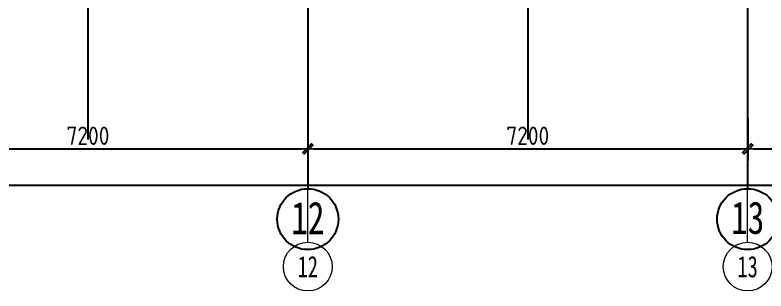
# Model space of a CAD drawing. Header units: millimetres. Extents: x 33621 to 401573, y -91663 to 133135.
# Drawn here: x 113104 to 125397, y 37128 to 41655 of the extents above; entities that cross this region are included whole.
import ezdxf
from ezdxf.enums import TextEntityAlignment as Align

# ---------------------------------------------------------------- set-up
doc = ezdxf.new("R2010")
doc.units = ezdxf.units.MM
doc.header["$LTSCALE"] = 10
doc.linetypes.add('CENTER2', pattern=[1.125, 0.75, -0.125, 0.125, -0.125])
doc.layers.get('0').update_dxf_attribs({"color": 253})
doc.layers.get('Defpoints').update_dxf_attribs({"color": 250})
doc.layers.add('0a', color=253, linetype='Continuous', plot=False)
doc.layers.add('AXIS【轴号】', color=253, linetype='Continuous', lineweight=0)
for name, color, linetype in [('Dim【尺寸标注】', 253, 'Continuous'), ('GRID', 253, 'CENTER2'), ('PUB_DIM', 253, 'Continuous')]:
    doc.layers.add(name, color=color, linetype=linetype)
doc.styles.add('BZHZ1', font='', dxfattribs={"width": 0.8})
doc.styles.add('CCD_DIM', font='ARCHS.SHX')
doc.styles.add('宋体', font='', dxfattribs={"width": 0.7})
doc.styles.get('BZHZ1').set_extended_font_data('仿宋_GB2312')
doc.styles.get('宋体').set_extended_font_data('SimSun')
doc.dimstyles.new('ZL_1：100', dxfattribs={"dimtxt": 3, "dimasz": 1, "dimexe": 2, "dimexo": 2, "dimgap": 0.6, "dimtad": 1, "dimdec": 0, "dimrnd": 5, "dimdsep": 46, "dimtxsty": 'CCD_DIM', "dimblk": 'WS-cj', "dimblk1": 'WS-cj', "dimblk2": 'WS-cj', "dimcen": 1, "dimclrd": 44, "dimclre": 44, "dimclrt": 2, "dimadec": 0, "dimazin": 2, "dimtfac": 1, "dimtdec": 0, "dimtix": 1, "dimtmove": 2, "dimatfit": 3, "dimldrblk": 'hl_arrow2', "dimfxl": 5, "dimfxlon": 1, "dimarcsym": 0})

# ---------------------------------------------------------------- blocks, each defined once
blk = doc.blocks.new('海龙0425175846')
at = {"layer": 'GRID', "ltscale": 0.01}
for p, q in [((304.442, 257.02), (304.442, 50.038)), ((340.442, 257.02), (340.442, 41.97)), ((376.442, 257.02), (376.442, 50.038)), ((412.442, 257.02), (412.442, 41.97))]:
    blk.add_line(p, q, dxfattribs=at)
at = {"layer": 'GRID', "color": 3, "linetype": 'Continuous'}
for centre in [(340.442, 36.97), (412.442, 36.97)]:
    blk.add_circle(centre, 5, dxfattribs=at)
at = {"layer": 'GRID', "color": 3, "linetype": 'Continuous', "style": 'BZHZ1', "width": 0.75}
for s, p in [('12', (340.442, 37.173)), ('13', (412.442, 37.173))]:
    blk.add_text(s, height=5.3333, dxfattribs=at).set_placement(p, align=Align.MIDDLE)
blk = doc.blocks.new('hl_Axis-A1')
at = {"color": 150, "ltscale": 2}
blk.add_line((21.33, 0), (0, 0), dxfattribs=at)
at = {"color": 150}
blk.add_circle((25.33, 0), 4, dxfattribs=at)
at = {"color": 50, "style": '宋体', "width": 0.7}
blk.add_attdef('轴号', text='', height=3.5, dxfattribs=at).set_placement((25.33, 0), align=Align.MIDDLE_CENTER)
blk = doc.blocks.new('WS-cj')
blk.add_hatch(color=2).paths.add_polyline_path([(0.59, 0.82), (-0.82, -0.59), (-0.59, -0.82), (0.82, 0.59)])
at = {"color": 2, "linetype": 'ByBlock', "lineweight": 0}
for p, q in [((-1.1, 0), (0, 0)), ((0, 0), (1.1, 0))]:
    blk.add_line(p, q, dxfattribs=at)
at = {"color": 2}
blk.add_lwpolyline([(0.59, 0.82), (-0.82, -0.59), (-0.59, -0.82), (0.82, 0.59)], close=True, dxfattribs=at)
blk = doc.blocks.new('*D250')
at = {"layer": 'Defpoints', "color": 0, "transparency": 16777216}
for p in [(27538, -18684), (34738, -18684), (34738, -19284)]:
    blk.add_point(p, dxfattribs=at)
at = {"layer": 'Dim【尺寸标注】', "color": 44, "lineweight": -2, "transparency": 16777216}
for p, q in [((27538, -18784), (27538, -19484)), ((34738, -18784), (34738, -19484)), ((27638, -19284), (34638, -19284))]:
    blk.add_line(p, q, dxfattribs=at)
at = {"layer": 'Dim【尺寸标注】', "color": 44, "lineweight": -2, "transparency": 16777216, "xscale": 100, "yscale": 100, "zscale": 100, "rotation": 180}
blk.add_blockref('WS-cj', (27538, -19284), dxfattribs=at)
at = {"layer": 'Dim【尺寸标注】', "color": 44, "lineweight": -2, "transparency": 16777216, "xscale": 100, "yscale": 100, "zscale": 100}
blk.add_blockref('WS-cj', (34738, -19284), dxfattribs=at)
at = {"layer": 'Dim【尺寸标注】', "color": 2, "transparency": 16777216, "insert": (31138, -19071), "char_height": 300, "attachment_point": 5, "style": 'CCD_DIM'}
blk.add_mtext('7200', dxfattribs=at)
blk = doc.blocks.new('hl_arrow2')
at = {"color": 2}
blk.add_line((0, 0), (-1, 0), dxfattribs=at)
blk.add_lwpolyline([(0, 0), (-1, -1), (-1, -1), (0, 0), (-1, 1), (-1, 1)], close=True, dxfattribs=at)
blk = doc.blocks.new('*D251')
at = {"layer": 'Defpoints', "color": 0, "transparency": 16777216}
for p in [(34738, -18684), (41938, -18684), (41938, -19284)]:
    blk.add_point(p, dxfattribs=at)
at = {"layer": 'Dim【尺寸标注】', "color": 44, "lineweight": -2, "transparency": 16777216}
for p, q in [((34738, -18784), (34738, -19484)), ((41938, -18784), (41938, -19484)), ((34838, -19284), (41838, -19284))]:
    blk.add_line(p, q, dxfattribs=at)
at = {"layer": 'Dim【尺寸标注】', "color": 44, "lineweight": -2, "transparency": 16777216, "xscale": 100, "yscale": 100, "zscale": 100, "rotation": 180}
blk.add_blockref('WS-cj', (34738, -19284), dxfattribs=at)
at = {"layer": 'Dim【尺寸标注】', "color": 44, "lineweight": -2, "transparency": 16777216, "xscale": 100, "yscale": 100, "zscale": 100}
blk.add_blockref('WS-cj', (41938, -19284), dxfattribs=at)
at = {"layer": 'Dim【尺寸标注】', "color": 2, "transparency": 16777216, "insert": (38338, -19071), "char_height": 300, "attachment_point": 5, "style": 'CCD_DIM'}
blk.add_mtext('7200', dxfattribs=at)
blk = doc.blocks.new('*D252')
at = {"layer": 'Defpoints', "color": 0, "transparency": 16777216}
for p in [(41938, -18684), (49138, -18684), (49138, -19284)]:
    blk.add_point(p, dxfattribs=at)
at = {"layer": 'Dim【尺寸标注】', "color": 44, "lineweight": -2, "transparency": 16777216}
for p, q in [((41938, -18784), (41938, -19484)), ((49138, -18784), (49138, -19484)), ((42038, -19284), (49038, -19284))]:
    blk.add_line(p, q, dxfattribs=at)
at = {"layer": 'Dim【尺寸标注】', "color": 44, "lineweight": -2, "transparency": 16777216, "xscale": 100, "yscale": 100, "zscale": 100, "rotation": 180}
blk.add_blockref('WS-cj', (41938, -19284), dxfattribs=at)
at = {"layer": 'Dim【尺寸标注】', "color": 44, "lineweight": -2, "transparency": 16777216, "xscale": 100, "yscale": 100, "zscale": 100}
blk.add_blockref('WS-cj', (49138, -19284), dxfattribs=at)
at = {"layer": 'Dim【尺寸标注】', "color": 2, "transparency": 16777216, "insert": (45538, -19071), "char_height": 300, "attachment_point": 5, "style": 'CCD_DIM'}
blk.add_mtext('7200', dxfattribs=at)
blk = doc.blocks.new('*D255')
at = {"layer": 'Defpoints', "color": 0, "transparency": 16777216}
for p in [(-44462, -18684), (49138, -18684), (49138, -19884)]:
    blk.add_point(p, dxfattribs=at)
at = {"layer": 'Dim【尺寸标注】', "color": 44, "lineweight": -2, "transparency": 16777216}
for p, q in [((-44462, -19384), (-44462, -20084)), ((49138, -19384), (49138, -20084)), ((-44362, -19884), (49038, -19884))]:
    blk.add_line(p, q, dxfattribs=at)
at = {"layer": 'Dim【尺寸标注】', "color": 44, "lineweight": -2, "transparency": 16777216, "xscale": 100, "yscale": 100, "zscale": 100, "rotation": 180}
blk.add_blockref('WS-cj', (-44462, -19884), dxfattribs=at)
at = {"layer": 'Dim【尺寸标注】', "color": 44, "lineweight": -2, "transparency": 16777216, "xscale": 100, "yscale": 100, "zscale": 100}
blk.add_blockref('WS-cj', (49138, -19884), dxfattribs=at)
at = {"layer": 'Dim【尺寸标注】', "color": 2, "transparency": 16777216, "insert": (2338, -19678), "char_height": 300, "attachment_point": 5, "style": 'CCD_DIM'}
blk.add_mtext('93600', dxfattribs=at)
blk = doc.blocks.new('ZL_061117299')
at = {"layer": 'AXIS【轴号】'}
ref = blk.add_blockref('hl_Axis-A1', (34737.7, -18683.9), dxfattribs=dict(at, xscale=100, yscale=100, zscale=100, rotation=270))
ref.add_attrib('轴号', '12', dxfattribs={"layer": '0', "color": 2, "height": 350, "style": '宋体', "width": 0.7}).set_placement((34737.7, -21217.2), align=Align.MIDDLE_CENTER)
ref = blk.add_blockref('hl_Axis-A1', (41937.7, -18683.9), dxfattribs=dict(at, xscale=100, yscale=100, zscale=100, rotation=270))
ref.add_attrib('轴号', '13', dxfattribs={"layer": '0', "color": 2, "height": 350, "style": '宋体', "width": 0.7}).set_placement((41937.7, -21217.2), align=Align.MIDDLE_CENTER)
at = {"layer": 'Dim【尺寸标注】'}
for p1, p2, distance, picture, middle in [((-44462.3, -18683.9), (49137.7, -18683.9), -1200, '*D255', (2337.7, -19677.6)), ((27537.7, -18683.9), (34737.7, -18683.9), -600, '*D250', (31137.7, -19071.4)), ((34737.7, -18683.9), (41937.7, -18683.9), -600, '*D251', (38337.7, -19071.4)), ((41937.7, -18683.9), (49137.7, -18683.9), -600, '*D252', (45537.7, -19071.4))]:
    dim = blk.add_aligned_dim(p1=p1, p2=p2, distance=distance, dimstyle='ZL_1：100', dxfattribs=at)
    dim.commit()
    dim.dimension.update_dxf_attribs({"geometry": picture, "text_midpoint": middle})

msp = doc.modelspace()

# ---------------------------------------------------------------- block references
at = {"layer": '0a', "xscale": 100, "yscale": 100, "zscale": 100}
msp.add_blockref('海龙0425175846', (83852.3, 34609.4), dxfattribs=at)
at = {"layer": 'PUB_DIM'}
msp.add_blockref('ZL_061117299', (83158.8, 58745.3), dxfattribs=at)

doc.saveas('drawing.dxf')
